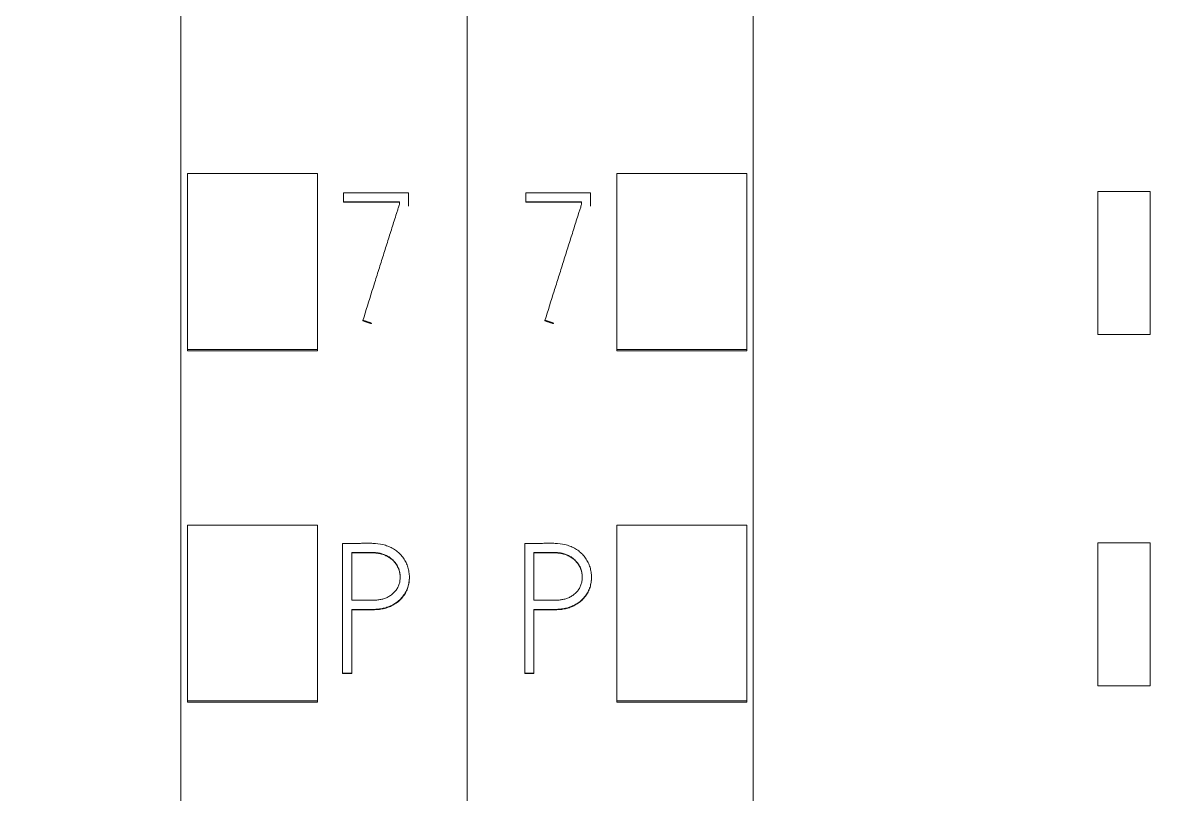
# Model space of a CAD drawing. Header units: millimetres. Extents: x 42151 to 59780, y 37376 to 44547.
# Drawn here: x 48058.59 to 48075.99, y 43254.98 to 43266.84 of the extents above; entities that cross this region are included whole.
import ezdxf

# ---------------------------------------------------------------- set-up
doc = ezdxf.new("R2010")
doc.units = ezdxf.units.MM
doc.set_wipeout_variables(frame=1)
doc.layers.add('000-PI-Oprema', color=30, linetype='Continuous', lineweight=5)
doc.layers.add('SI-ORMAR-Oprema', color=30, linetype='Continuous', lineweight=5)

# ---------------------------------------------------------------- blocks, each defined once
blk = doc.blocks.new('6ES7522-1BL01-0AB0')
at = {"layer": 'SI-ORMAR-Oprema', "linetype": 'Continuous'}
for p, q in [((-20.125, 15.837), (-20.125, 18.579)), ((-18.125, 16.929), (-20.125, 16.929)), ((-18.125, 16.8), (-18.125, 16.329)), ((-18.125, 16.446), (-20.125, 16.446)), ((-18.125, 16.329), (-18.125, -1.738)), ((-18.125, 15.837), (-20.125, 15.837))]:
    blk.add_line(p, q, dxfattribs=at)
blk.add_open_spline([(-18.125, 16.929), (-18.125, 16.929), (-18.125, 16.919), (-18.125, 16.876), (-18.125, 16.828), (-18.125, 16.8)], degree=3, dxfattribs=at)
blk.add_wipeout([(-17.4, 69.029), (17.4, 69.029), (17.4, -77.971), (-17.4, -77.971)]).dxf.layer = 'SI-ORMAR-Oprema'
for p, q in [((-17.4, 56.709), (-17.4, -56.709)), ((17.4, 56.709), (17.4, -56.709)), ((-13, 54.429), (-13, -54.387)), ((13, -54.387), (13, 54.429)), ((-17.4, 16.929), (-18.125, 16.929)), ((-17.4, 16.8), (-18.125, 16.8)), ((-17.4, 16.329), (-18.125, 16.329)), ((-15.1, 12.601), (-15.1, 15.303)), ((-13.1, 15.303), (-15.1, 15.303)), ((-13.1, 12.601), (-13.1, 15.303)), ((13.1, 12.601), (13.1, 15.303)), ((13.1, 15.303), (15.1, 15.303)), ((15.1, 12.601), (15.1, 15.303)), ((-16.499, 14.868), (-16.499, 15.009)), ((-16.499, 15.009), (-15.501, 15.009)), ((-15.501, 15.009), (-15.501, 14.807)), ((-7.7, 12.829), (-7.7, 15.029)), ((-7.7, 15.029), (-6.9, 15.029)), ((-6.9, 15.029), (-6.9, 12.829)), ((15.501, 14.868), (15.501, 15.009)), ((15.501, 15.009), (16.499, 15.009)), ((16.499, 15.009), (16.499, 14.807)), ((-16.499, 14.868), (-16.499, 14.862)), ((-15.639, 14.868), (-16.499, 14.868)), ((-16.499, 14.862), (-15.639, 14.862)), ((-15.639, 14.829), (-15.639, 14.868)), ((-15.501, 14.807), (-15.501, 14.801)), ((15.501, 14.868), (15.501, 14.862)), ((16.361, 14.868), (15.501, 14.868)), ((15.501, 14.862), (16.361, 14.862)), ((16.361, 14.829), (16.361, 14.868)), ((16.499, 14.807), (16.499, 14.801)), ((-16.202, 13.048), (-16.202, 13.042)), ((-16.069, 13.004), (-16.069, 12.997)), ((15.798, 13.048), (15.798, 13.042)), ((15.931, 13.004), (15.931, 12.997)), ((-6.9, 12.829), (-7.7, 12.829)), ((-15.1, 12.578), (-15.1, 12.601)), ((-13.1, 12.601), (-15.1, 12.601)), ((-13.1, 12.578), (-15.1, 12.578)), ((-13.1, 12.578), (-13.1, 12.601)), ((13.1, 12.578), (13.1, 12.601)), ((13.1, 12.601), (15.1, 12.601)), ((13.1, 12.578), (15.1, 12.578)), ((15.1, 12.578), (15.1, 12.601)), ((-15.1, 7.199), (-15.1, 9.901)), ((-13.1, 9.901), (-15.1, 9.901)), ((-13.1, 7.199), (-13.1, 9.901)), ((13.1, 7.199), (13.1, 9.901)), ((13.1, 9.901), (15.1, 9.901)), ((15.1, 7.199), (15.1, 9.901)), ((-16.513, 9.621), (-16.513, 7.626)), ((-7.7, 7.429), (-7.7, 9.629)), ((-7.7, 9.629), (-6.9, 9.629)), ((-6.9, 9.629), (-6.9, 7.429)), ((15.487, 9.621), (15.487, 7.626)), ((-16.372, 8.746), (-16.372, 9.48)), ((15.628, 8.746), (15.628, 9.48)), ((-15.487, 9.094), (-15.487, 9.1)), ((16.513, 9.094), (16.513, 9.1)), ((-16.372, 7.626), (-16.372, 8.605)), ((15.628, 7.626), (15.628, 8.605)), ((-16.513, 7.626), (-16.513, 7.62)), ((-16.513, 7.626), (-16.372, 7.626)), ((-16.372, 7.62), (-16.513, 7.62)), ((-16.372, 7.626), (-16.372, 7.62)), ((15.487, 7.626), (15.487, 7.62)), ((15.487, 7.626), (15.628, 7.626)), ((15.628, 7.62), (15.487, 7.62)), ((15.628, 7.626), (15.628, 7.62)), ((-6.9, 7.429), (-7.7, 7.429)), ((-15.1, 7.178), (-15.1, 7.199)), ((-13.1, 7.199), (-15.1, 7.199)), ((-13.1, 7.178), (-15.1, 7.178)), ((-13.1, 7.178), (-13.1, 7.199)), ((13.1, 7.178), (13.1, 7.199)), ((13.1, 7.199), (15.1, 7.199)), ((13.1, 7.178), (15.1, 7.178)), ((15.1, 7.178), (15.1, 7.199))]:
    blk.add_line(p, q, dxfattribs=at)
for points, knots in [([(-16.202, 13.048), (-16.156, 13.196), (-16.109, 13.345), (-16.039, 13.568), (-16.015, 13.642), (-15.969, 13.791), (-15.946, 13.865), (-15.911, 13.976), (-15.899, 14.013), (-15.875, 14.087), (-15.864, 14.125), (-15.829, 14.236), (-15.805, 14.31), (-15.758, 14.459), (-15.735, 14.533), (-15.7, 14.644), (-15.688, 14.681), (-15.67, 14.737), (-15.664, 14.755), (-15.655, 14.783), (-15.652, 14.792), (-15.646, 14.811), (-15.643, 14.82), (-15.639, 14.829)], [0, 0, 0, 0, 0.25, 0.25, 0.375, 0.375, 0.5, 0.5, 0.5625, 0.5625, 0.625, 0.625, 0.75, 0.75, 0.875, 0.875, 0.9375, 0.9375, 0.96875, 0.96875, 0.984375, 0.984375, 1, 1, 1, 1]), ([(15.798, 13.048), (15.844, 13.196), (15.891, 13.345), (15.961, 13.568), (15.985, 13.642), (16.031, 13.791), (16.054, 13.865), (16.089, 13.976), (16.101, 14.013), (16.125, 14.087), (16.136, 14.125), (16.171, 14.236), (16.195, 14.31), (16.242, 14.459), (16.265, 14.533), (16.3, 14.644), (16.312, 14.681), (16.33, 14.737), (16.336, 14.755), (16.345, 14.783), (16.348, 14.792), (16.354, 14.811), (16.357, 14.82), (16.361, 14.829)], [0, 0, 0, 0, 0.25, 0.25, 0.375, 0.375, 0.5, 0.5, 0.5625, 0.5625, 0.625, 0.625, 0.75, 0.75, 0.875, 0.875, 0.9375, 0.9375, 0.96875, 0.96875, 0.984375, 0.984375, 1, 1, 1, 1]), ([(-16.372, 8.605), (-16.32, 8.605), (-16.268, 8.606), (-16.165, 8.605), (-16.113, 8.604), (-16.036, 8.606), (-16.01, 8.607), (-15.972, 8.61), (-15.959, 8.611), (-15.933, 8.615), (-15.92, 8.617), (-15.882, 8.624), (-15.857, 8.63), (-15.808, 8.646), (-15.784, 8.655), (-15.749, 8.673), (-15.737, 8.679), (-15.715, 8.692), (-15.704, 8.699), (-15.672, 8.721), (-15.652, 8.737), (-15.624, 8.764), (-15.615, 8.773), (-15.598, 8.792), (-15.589, 8.802), (-15.566, 8.833), (-15.552, 8.855), (-15.535, 8.889), (-15.529, 8.901), (-15.519, 8.925), (-15.514, 8.937), (-15.502, 8.974), (-15.497, 8.999), (-15.491, 9.037), (-15.489, 9.05), (-15.487, 9.076), (-15.487, 9.089), (-15.487, 9.127), (-15.489, 9.153), (-15.495, 9.191), (-15.497, 9.204), (-15.503, 9.229), (-15.506, 9.242), (-15.518, 9.279), (-15.527, 9.303), (-15.544, 9.338), (-15.55, 9.349), (-15.563, 9.371), (-15.57, 9.382), (-15.592, 9.414), (-15.609, 9.434), (-15.644, 9.471), (-15.664, 9.489), (-15.694, 9.512), (-15.705, 9.52), (-15.727, 9.534), (-15.738, 9.541), (-15.772, 9.559), (-15.795, 9.57), (-15.832, 9.583), (-15.844, 9.587), (-15.869, 9.595), (-15.882, 9.598), (-15.945, 9.612), (-15.996, 9.618), (-16.073, 9.622), (-16.099, 9.622), (-16.151, 9.623), (-16.202, 9.622), (-16.254, 9.621), (-16.306, 9.62), (-16.384, 9.62), (-16.461, 9.621), (-16.513, 9.621)], [0, 0, 0, 0, 0.0625, 0.0625, 0.125, 0.125, 0.15625, 0.15625, 0.171875, 0.171875, 0.1875, 0.1875, 0.21875, 0.21875, 0.25, 0.25, 0.265625, 0.265625, 0.28125, 0.28125, 0.3125, 0.3125, 0.328125, 0.328125, 0.34375, 0.34375, 0.375, 0.375, 0.390625, 0.390625, 0.40625, 0.40625, 0.4375, 0.4375, 0.453125, 0.453125, 0.46875, 0.46875, 0.5, 0.5, 0.515625, 0.515625, 0.53125, 0.53125, 0.5625, 0.5625, 0.578125, 0.578125, 0.59375, 0.59375, 0.625, 0.625, 0.65625, 0.65625, 0.671875, 0.671875, 0.6875, 0.6875, 0.71875, 0.71875, 0.734375, 0.734375, 0.75, 0.75, 0.8125, 0.8125, 0.84375, 0.84375, 0.875, 0.90625, 0.90625, 0.9375, 1, 1, 1, 1]), ([(15.628, 8.605), (15.68, 8.605), (15.732, 8.606), (15.835, 8.605), (15.887, 8.604), (15.964, 8.606), (15.99, 8.607), (16.028, 8.61), (16.041, 8.611), (16.067, 8.615), (16.08, 8.617), (16.118, 8.624), (16.143, 8.63), (16.192, 8.646), (16.216, 8.655), (16.251, 8.673), (16.263, 8.679), (16.285, 8.692), (16.296, 8.699), (16.328, 8.721), (16.348, 8.737), (16.376, 8.764), (16.385, 8.773), (16.402, 8.792), (16.411, 8.802), (16.434, 8.833), (16.448, 8.855), (16.465, 8.889), (16.471, 8.901), (16.481, 8.925), (16.486, 8.937), (16.498, 8.974), (16.503, 8.999), (16.509, 9.037), (16.511, 9.05), (16.513, 9.076), (16.513, 9.089), (16.513, 9.127), (16.511, 9.153), (16.505, 9.191), (16.503, 9.204), (16.497, 9.229), (16.494, 9.242), (16.482, 9.279), (16.473, 9.303), (16.456, 9.338), (16.45, 9.349), (16.437, 9.371), (16.43, 9.382), (16.408, 9.414), (16.391, 9.434), (16.356, 9.471), (16.336, 9.489), (16.306, 9.512), (16.295, 9.52), (16.273, 9.534), (16.262, 9.541), (16.228, 9.559), (16.205, 9.57), (16.168, 9.583), (16.156, 9.587), (16.131, 9.595), (16.118, 9.598), (16.055, 9.612), (16.004, 9.618), (15.927, 9.622), (15.901, 9.622), (15.849, 9.623), (15.798, 9.622), (15.746, 9.621), (15.694, 9.62), (15.616, 9.62), (15.539, 9.621), (15.487, 9.621)], [0, 0, 0, 0, 0.0625, 0.0625, 0.125, 0.125, 0.15625, 0.15625, 0.171875, 0.171875, 0.1875, 0.1875, 0.21875, 0.21875, 0.25, 0.25, 0.265625, 0.265625, 0.28125, 0.28125, 0.3125, 0.3125, 0.328125, 0.328125, 0.34375, 0.34375, 0.375, 0.375, 0.390625, 0.390625, 0.40625, 0.40625, 0.4375, 0.4375, 0.453125, 0.453125, 0.46875, 0.46875, 0.5, 0.5, 0.515625, 0.515625, 0.53125, 0.53125, 0.5625, 0.5625, 0.578125, 0.578125, 0.59375, 0.59375, 0.625, 0.625, 0.65625, 0.65625, 0.671875, 0.671875, 0.6875, 0.6875, 0.71875, 0.71875, 0.734375, 0.734375, 0.75, 0.75, 0.8125, 0.8125, 0.84375, 0.84375, 0.875, 0.90625, 0.90625, 0.9375, 1, 1, 1, 1]), ([(-16.372, 9.48), (-16.333, 9.48), (-16.294, 9.48), (-16.236, 9.479), (-16.217, 9.479), (-16.178, 9.48), (-16.159, 9.481), (-16.101, 9.482), (-16.062, 9.483), (-16.004, 9.479), (-15.985, 9.477), (-15.946, 9.47), (-15.927, 9.466), (-15.899, 9.457), (-15.889, 9.454), (-15.87, 9.447), (-15.861, 9.443), (-15.834, 9.431), (-15.817, 9.422), (-15.792, 9.406), (-15.783, 9.4), (-15.767, 9.388), (-15.76, 9.382), (-15.737, 9.362), (-15.724, 9.348), (-15.705, 9.325), (-15.699, 9.318), (-15.687, 9.301), (-15.682, 9.293), (-15.667, 9.267), (-15.659, 9.249), (-15.648, 9.221), (-15.645, 9.212), (-15.64, 9.193), (-15.638, 9.183), (-15.632, 9.154), (-15.629, 9.134), (-15.628, 9.104), (-15.628, 9.094), (-15.629, 9.075), (-15.63, 9.065), (-15.634, 9.035), (-15.638, 9.016), (-15.647, 8.987), (-15.65, 8.978), (-15.658, 8.96), (-15.662, 8.951), (-15.676, 8.924), (-15.687, 8.908), (-15.705, 8.884), (-15.712, 8.877), (-15.725, 8.862), (-15.733, 8.855), (-15.755, 8.835), (-15.771, 8.823), (-15.796, 8.808), (-15.805, 8.803), (-15.822, 8.793), (-15.832, 8.789), (-15.859, 8.777), (-15.878, 8.771), (-15.907, 8.763), (-15.916, 8.761), (-15.936, 8.757), (-15.946, 8.755), (-15.975, 8.751), (-15.995, 8.749), (-16.035, 8.747), (-16.055, 8.746), (-16.094, 8.746), (-16.134, 8.746), (-16.173, 8.746), (-16.213, 8.746), (-16.233, 8.747), (-16.292, 8.747), (-16.332, 8.746), (-16.372, 8.746)], [0, 0, 0, 0, 0.0625, 0.0625, 0.09375, 0.09375, 0.125, 0.125, 0.1875, 0.1875, 0.21875, 0.21875, 0.25, 0.25, 0.265625, 0.265625, 0.28125, 0.28125, 0.3125, 0.3125, 0.328125, 0.328125, 0.34375, 0.34375, 0.375, 0.375, 0.390625, 0.390625, 0.40625, 0.40625, 0.4375, 0.4375, 0.453125, 0.453125, 0.46875, 0.46875, 0.5, 0.5, 0.515625, 0.515625, 0.53125, 0.53125, 0.5625, 0.5625, 0.578125, 0.578125, 0.59375, 0.59375, 0.625, 0.625, 0.640625, 0.640625, 0.65625, 0.65625, 0.6875, 0.6875, 0.703125, 0.703125, 0.71875, 0.71875, 0.75, 0.75, 0.765625, 0.765625, 0.78125, 0.78125, 0.8125, 0.8125, 0.84375, 0.84375, 0.875, 0.90625, 0.90625, 0.9375, 0.9375, 1, 1, 1, 1]), ([(-15.628, 9.094), (-15.628, 9.098), (-15.628, 9.101), (-15.629, 9.114), (-15.629, 9.124), (-15.631, 9.143), (-15.633, 9.153), (-15.638, 9.182), (-15.644, 9.201), (-15.654, 9.229), (-15.657, 9.238), (-15.666, 9.256), (-15.679, 9.283), (-15.695, 9.307), (-15.714, 9.33), (-15.72, 9.338), (-15.734, 9.352), (-15.741, 9.359), (-15.763, 9.379), (-15.779, 9.391), (-15.804, 9.407), (-15.813, 9.413), (-15.83, 9.422), (-15.839, 9.427), (-15.866, 9.439), (-15.884, 9.447), (-15.922, 9.458), (-15.941, 9.463), (-15.98, 9.47), (-16, 9.472), (-16.058, 9.476), (-16.098, 9.476), (-16.156, 9.475), (-16.176, 9.474), (-16.215, 9.473), (-16.235, 9.473), (-16.293, 9.473), (-16.333, 9.474), (-16.372, 9.473)], [0, 0, 0, 0, 0.009533, 0.009533, 0.040485, 0.040485, 0.071437, 0.071437, 0.133342, 0.133342, 0.164294, 0.164294, 0.195246, 0.25715, 0.25715, 0.288102, 0.288102, 0.319054, 0.319054, 0.380958, 0.380958, 0.41191, 0.41191, 0.442862, 0.442862, 0.504767, 0.504767, 0.566671, 0.566671, 0.628575, 0.628575, 0.752383, 0.752383, 0.814287, 0.814287, 0.876192, 0.876192, 1, 1, 1, 1]), ([(15.628, 9.48), (15.667, 9.48), (15.706, 9.48), (15.764, 9.479), (15.783, 9.479), (15.822, 9.48), (15.841, 9.481), (15.899, 9.482), (15.938, 9.483), (15.996, 9.479), (16.015, 9.477), (16.054, 9.47), (16.073, 9.466), (16.101, 9.457), (16.111, 9.454), (16.13, 9.447), (16.139, 9.443), (16.166, 9.431), (16.183, 9.422), (16.208, 9.406), (16.217, 9.4), (16.233, 9.388), (16.24, 9.382), (16.263, 9.362), (16.276, 9.348), (16.295, 9.325), (16.301, 9.318), (16.313, 9.301), (16.318, 9.293), (16.333, 9.267), (16.341, 9.249), (16.352, 9.221), (16.355, 9.212), (16.36, 9.193), (16.362, 9.183), (16.368, 9.154), (16.371, 9.134), (16.372, 9.104), (16.372, 9.094), (16.371, 9.075), (16.37, 9.065), (16.366, 9.035), (16.362, 9.016), (16.353, 8.987), (16.35, 8.978), (16.342, 8.96), (16.338, 8.951), (16.324, 8.924), (16.313, 8.908), (16.295, 8.884), (16.288, 8.877), (16.275, 8.862), (16.267, 8.855), (16.245, 8.835), (16.229, 8.823), (16.204, 8.808), (16.195, 8.803), (16.178, 8.793), (16.168, 8.789), (16.141, 8.777), (16.122, 8.771), (16.093, 8.763), (16.084, 8.761), (16.064, 8.757), (16.054, 8.755), (16.025, 8.751), (16.005, 8.749), (15.965, 8.747), (15.945, 8.746), (15.906, 8.746), (15.866, 8.746), (15.827, 8.746), (15.787, 8.746), (15.767, 8.747), (15.708, 8.747), (15.668, 8.746), (15.628, 8.746)], [0, 0, 0, 0, 0.0625, 0.0625, 0.09375, 0.09375, 0.125, 0.125, 0.1875, 0.1875, 0.21875, 0.21875, 0.25, 0.25, 0.265625, 0.265625, 0.28125, 0.28125, 0.3125, 0.3125, 0.328125, 0.328125, 0.34375, 0.34375, 0.375, 0.375, 0.390625, 0.390625, 0.40625, 0.40625, 0.4375, 0.4375, 0.453125, 0.453125, 0.46875, 0.46875, 0.5, 0.5, 0.515625, 0.515625, 0.53125, 0.53125, 0.5625, 0.5625, 0.578125, 0.578125, 0.59375, 0.59375, 0.625, 0.625, 0.640625, 0.640625, 0.65625, 0.65625, 0.6875, 0.6875, 0.703125, 0.703125, 0.71875, 0.71875, 0.75, 0.75, 0.765625, 0.765625, 0.78125, 0.78125, 0.8125, 0.8125, 0.84375, 0.84375, 0.875, 0.90625, 0.90625, 0.9375, 0.9375, 1, 1, 1, 1]), ([(16.372, 9.094), (16.372, 9.098), (16.372, 9.101), (16.371, 9.114), (16.371, 9.124), (16.369, 9.143), (16.367, 9.153), (16.362, 9.182), (16.356, 9.201), (16.346, 9.229), (16.343, 9.238), (16.334, 9.256), (16.321, 9.283), (16.305, 9.307), (16.286, 9.33), (16.28, 9.338), (16.266, 9.352), (16.259, 9.359), (16.237, 9.379), (16.221, 9.391), (16.196, 9.407), (16.187, 9.413), (16.17, 9.422), (16.161, 9.427), (16.134, 9.439), (16.116, 9.447), (16.078, 9.458), (16.059, 9.463), (16.02, 9.47), (16, 9.472), (15.942, 9.476), (15.902, 9.476), (15.844, 9.475), (15.824, 9.474), (15.785, 9.473), (15.765, 9.473), (15.707, 9.473), (15.667, 9.474), (15.628, 9.473)], [0, 0, 0, 0, 0.009533, 0.009533, 0.040485, 0.040485, 0.071437, 0.071437, 0.133342, 0.133342, 0.164294, 0.164294, 0.195246, 0.25715, 0.25715, 0.288102, 0.288102, 0.319054, 0.319054, 0.380958, 0.380958, 0.41191, 0.41191, 0.442862, 0.442862, 0.504767, 0.504767, 0.566671, 0.566671, 0.628575, 0.628575, 0.752383, 0.752383, 0.814287, 0.814287, 0.876192, 0.876192, 1, 1, 1, 1]), ([(-15.487, 9.095), (-15.487, 9.07), (-15.489, 9.045), (-15.494, 9.007), (-15.497, 8.994), (-15.503, 8.969), (-15.506, 8.957), (-15.518, 8.92), (-15.528, 8.896), (-15.551, 8.85), (-15.565, 8.828), (-15.589, 8.797), (-15.597, 8.787), (-15.614, 8.768), (-15.623, 8.759), (-15.651, 8.732), (-15.671, 8.716), (-15.703, 8.693), (-15.714, 8.686), (-15.737, 8.673), (-15.748, 8.667), (-15.783, 8.65), (-15.807, 8.64), (-15.844, 8.628), (-15.856, 8.624), (-15.882, 8.618), (-15.894, 8.615), (-15.958, 8.604), (-16.009, 8.6), (-16.113, 8.598), (-16.164, 8.599), (-16.268, 8.599), (-16.32, 8.599), (-16.372, 8.599)], [0, 0, 0, 0, 0.065171, 0.065171, 0.098558, 0.098558, 0.131944, 0.131944, 0.198718, 0.198718, 0.265491, 0.265491, 0.298878, 0.298878, 0.332265, 0.332265, 0.399038, 0.399038, 0.432425, 0.432425, 0.465812, 0.465812, 0.532585, 0.532585, 0.565972, 0.565972, 0.599359, 0.599359, 0.732906, 0.732906, 0.866453, 0.866453, 1, 1, 1, 1]), ([(16.513, 9.095), (16.513, 9.07), (16.511, 9.045), (16.506, 9.007), (16.503, 8.994), (16.497, 8.969), (16.494, 8.957), (16.482, 8.92), (16.472, 8.896), (16.449, 8.85), (16.435, 8.828), (16.411, 8.797), (16.403, 8.787), (16.386, 8.768), (16.377, 8.759), (16.349, 8.732), (16.329, 8.716), (16.297, 8.693), (16.286, 8.686), (16.263, 8.673), (16.252, 8.667), (16.217, 8.65), (16.193, 8.64), (16.156, 8.628), (16.144, 8.624), (16.118, 8.618), (16.106, 8.615), (16.042, 8.604), (15.991, 8.6), (15.887, 8.598), (15.836, 8.599), (15.732, 8.599), (15.68, 8.599), (15.628, 8.599)], [0, 0, 0, 0, 0.065171, 0.065171, 0.098558, 0.098558, 0.131944, 0.131944, 0.198718, 0.198718, 0.265491, 0.265491, 0.298878, 0.298878, 0.332265, 0.332265, 0.399038, 0.399038, 0.432425, 0.432425, 0.465812, 0.465812, 0.532585, 0.532585, 0.565972, 0.565972, 0.599359, 0.599359, 0.732906, 0.732906, 0.866453, 0.866453, 1, 1, 1, 1])]:
    blk.add_open_spline(points, degree=3, knots=knots, dxfattribs=at)
for points, weights in [([(-16.069, 13.004), (-16.136, 13.026), (-16.202, 13.048)], [0.499999570966, 0.500000429034, 0.499999570966]), ([(-16.202, 13.042), (-16.136, 13.02), (-16.069, 12.997)], [0.500000086338, 0.499999913662, 0.500000086338]), ([(15.931, 13.004), (15.864, 13.026), (15.798, 13.048)], [0.500000745071, 0.499999254929, 0.500000745071]), ([(15.798, 13.042), (15.864, 13.02), (15.931, 12.997)], [0.500000506384, 0.499999493616, 0.500000506384])]:
    blk.add_rational_spline(points, weights, degree=2, dxfattribs=at)

msp = doc.modelspace()

# ---------------------------------------------------------------- block references
at = {"layer": '000-PI-Oprema', "ltscale": 0.25}
msp.add_blockref('6ES7522-1BL01-0AB0', (48082.827, 43249.218), dxfattribs=at)

# ---------------------------------------------------------------- next in the draw order: block references
msp.add_blockref('6ES7522-1BL01-0AB0', (48048.027, 43249.218), dxfattribs=at)

doc.saveas('drawing.dxf')
